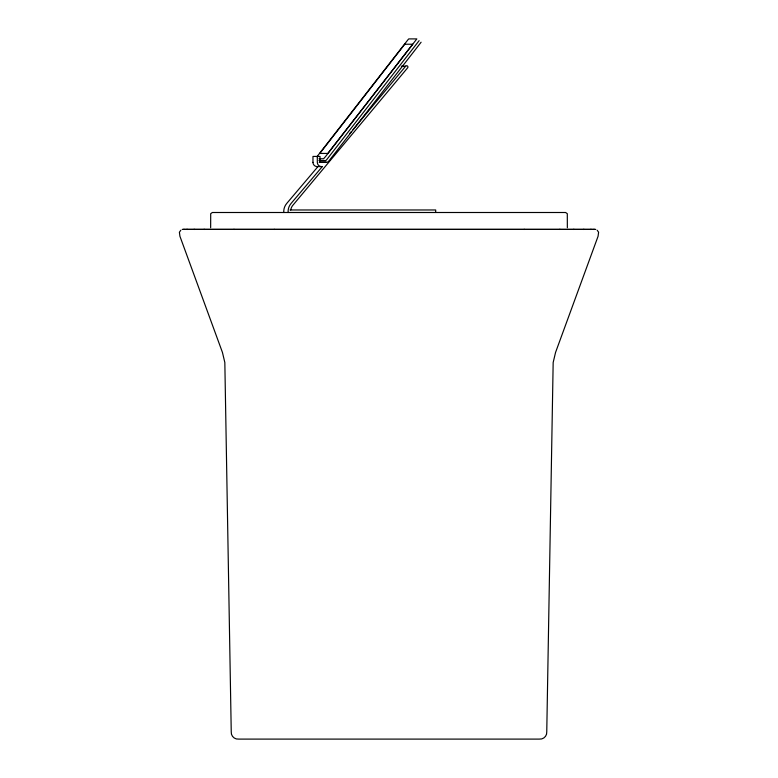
<?xml version="1.0" encoding="UTF-8"?>
<svg xmlns="http://www.w3.org/2000/svg" width="778" height="778" viewBox="0 0 778 778"><rect width="100%" height="100%" fill="white"/><g stroke="black" fill="none" stroke-linecap="round" stroke-linejoin="round"><path stroke-width="1.17" d="M419.118 40.66L326.945 159.354L325.856 160.531L318.97 160.531M421.112 42.216L328.938 160.91L327.859 162.087L319.826 162.087L320.244 161.367M290.758 209.972L290.787 209.729A9.851 9.842 -90 0 1 292.567 205.635L407.623 67.832A1.264 1.264 0 0 0 407.478 66.042A1.264 1.264 0 0 0 405.688 66.188L401.351 66.188M567.347 227.691L567.298 213.668L565.606 212.501L212.345 212.501L210.702 213.668L210.653 227.691M316.977 156.679L407.896 39.843L408.761 38.9L416.852 38.9L325.544 156.543L323.599 158.761L319.009 158.761M349.925 133.398L351.471 131.531M353.017 129.663L405.688 66.188M288.142 212.501A12.38 12.37 -90 0 1 291.04 203.496L322.316 166.58L317.969 166.58L286.693 203.496A12.38 12.37 -90 0 0 283.795 212.501M180.788 230.259L179.397 232.233L179.932 236.279L222.45 352.444L224.832 362.519L231.241 731.758C230.813 735.998 234.538 739.596 238.758 739.1L539.242 739.1C543.462 739.596 547.187 735.998 546.759 731.758L553.168 362.519L555.55 352.444L598.068 236.279L598.603 232.233L597.212 230.259M523.925 229.442L524.615 229.393M559.324 229.442L560.189 229.393M573.201 229.442L574.135 229.393M583.121 229.442L584.113 229.393M590.298 229.442L591.329 229.393M593.682 229.442L594.732 229.393M319.204 162.33L325.904 162.33M290.038 209.972L435.699 209.972L435.699 212.501M182.217 229.374L595.783 229.374M183.268 229.393L594.207 229.413M186.671 229.393L187.702 229.442M193.887 229.393L194.879 229.442M203.865 229.393L204.799 229.442M233.672 229.393L234.46 229.442M183.793 229.413L184.318 229.442M274.06 229.393L274.644 229.442M320.001 162.33L320.001 156.427L312.97 156.427L312.97 162.33M317.307 156.427L317.307 162.33A4.308 4.298 0 0 0 322.316 166.58M402.537 65.77A1.264 1.264 0 0 1 403.5 66.587M317.969 166.58A4.308 4.298 0 0 1 312.96 162.33M404.755 44.229L319.807 153.441L327.791 153.441L412.748 44.229L404.755 44.229"/></g></svg>
